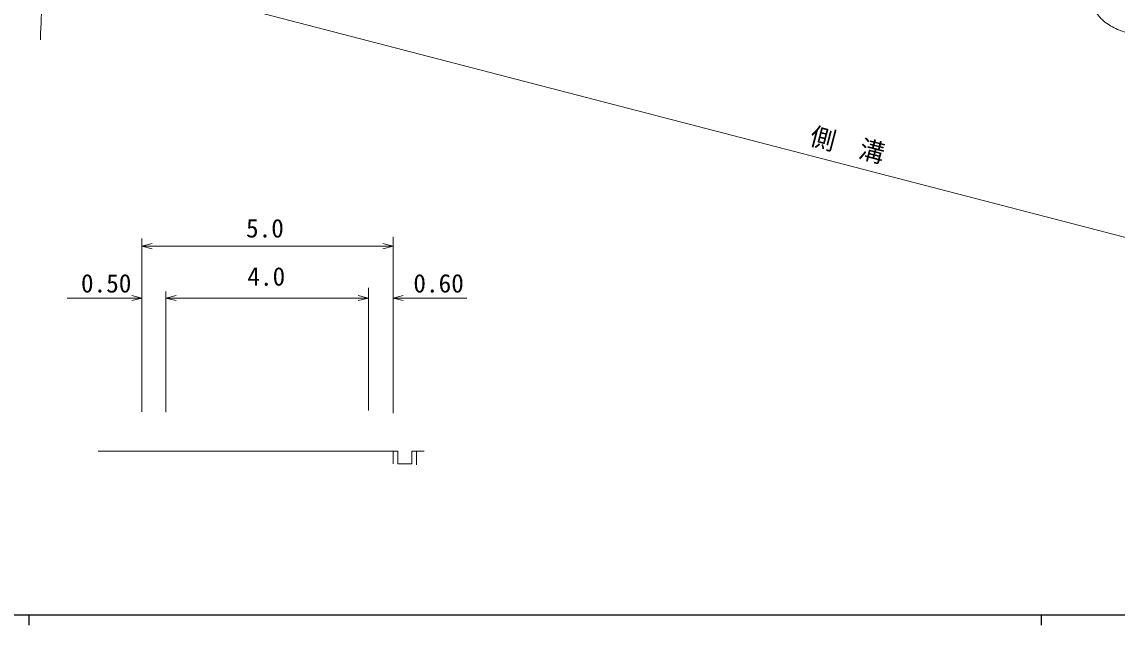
# Model space of a CAD drawing. Units: millimetres, scale not verified, with parts at other scales. Extents: x 40000 to 680000, y 20000 to 380000.
# Drawn here: x 167305 to 275504, y 204000 to 263593 of the extents above; entities that cross this region are included whole.
import ezdxf
from ezdxf.enums import TextEntityAlignment as Align

# ---------------------------------------------------------------- set-up
doc = ezdxf.new("R2010")
doc.units = ezdxf.units.MM
doc.header["$LTSCALE"] = 1000
for name, color, linetype, lineweight in [('M-BGD', 7, 'Continuous', 13), ('M-BGD-HTXT', 7, 'Continuous', 13), ('M-STR-HTXT', 7, 'Continuous', 13), ('M-TTL-BAND', 7, 'Continuous', 25)]:
    doc.layers.add(name, color=color, linetype=linetype, lineweight=lineweight)
doc.styles.add('ＭＳ ゴシック', font='')
doc.styles.get('ＭＳ ゴシック').set_extended_font_data('MS Gothic')

msp = doc.modelspace()

# ---------------------------------------------------------------- linework, layer by layer
at = {"layer": 'M-BGD'}
for points, knots in [([(169128, 261822), (169261, 265156), (169336, 266103), (169600, 268837), (170012, 273098), (170517, 275454), (171272, 279668), (171794, 282578), (171987, 284244), (172872, 287065), (173965, 290550), (174675, 292571), (176761, 295570), (178549, 298142), (179961, 299297), (182358, 301313), (184026, 302715), (184959, 303562), (186902, 304547), (188545, 305381), (189581, 305605), (191357, 306098), (193464, 306683), (194675, 306909), (196833, 307261), (199572, 307708), (201113, 307999), (203885, 308134), (207101, 308290), (208915, 308084), (212123, 307794), (213788, 307644), (214708, 307432), (216345, 307098), (219231, 306508), (220821, 306040), (223639, 305184), (226340, 304362), (227864, 303898), (230448, 302760), (232622, 301803), (233820, 301208), (235876, 300016), (237111, 299300), (237700, 298732), (238929, 298005), (240387, 297142), (241263, 296763), (242733, 295921), (244034, 295177), (244811, 294831), (246029, 293958), (246922, 293318), (247352, 292863), (248125, 292081), (249566, 290621), (250139, 289593), (251428, 287998), (252196, 287047), (252684, 286559), (253391, 285562), (254959, 283350), (255434, 281857), (256708, 279462), (257346, 278262), (257549, 277882), (258331, 276385)], [0, 0, 0, 0, 1, 1, 1, 2, 2, 2, 3, 3, 3, 4, 4, 4, 5, 5, 5, 6, 6, 6, 7, 7, 7, 8, 8, 8, 9, 9, 9, 10, 10, 10, 11, 11, 11, 12, 12, 12, 13, 13, 13, 14, 14, 14, 15, 15, 15, 16, 16, 16, 17, 17, 17, 18, 18, 18, 19, 19, 19, 20, 20, 20, 21, 21, 21, 22, 22, 22, 22]), ([(252595, 297369), (253187, 296817), (253344, 296673), (253834, 296237), (254516, 295628), (254889, 295274), (255613, 294716), (256359, 294141), (256806, 293855), (257616, 293375), (258518, 292840), (259070, 292623), (259987, 292114), (260654, 291744), (261103, 291641), (261683, 291145), (261945, 290921), (262064, 290751), (262216, 290442), (262493, 289877), (262495, 289501), (262652, 288891), (263080, 287237), (263341, 286313), (263664, 284636), (263870, 283568), (263949, 282959), (264009, 281873), (264067, 280818), (263888, 280212), (264050, 279168), (264146, 278543), (264254, 278202), (264447, 277601), (264873, 276277), (265168, 275552), (265732, 274281), (266534, 272472), (266967, 271441), (267985, 269744), (268301, 269217), (268385, 268827), (268857, 268435), (269667, 267763), (270284, 267618), (271147, 267018), (271732, 266611), (272107, 266418), (272565, 265873), (273021, 265329), (273124, 264910), (273568, 264356), (273828, 264033), (273964, 263831), (274295, 263581), (274749, 263239), (275031, 263072), (275555, 262854), (276042, 262652), (276325, 262556), (276840, 262442), (277638, 262265), (278107, 262291), (278923, 262248), (280596, 262160), (281537, 262257), (283212, 262272), (285238, 262291), (285877, 262303), (288398, 262345)], [0, 0, 0, 0, 1, 1, 1, 2, 2, 2, 3, 3, 3, 4, 4, 4, 5, 5, 5, 6, 6, 6, 7, 7, 7, 8, 8, 8, 9, 9, 9, 10, 10, 10, 11, 11, 11, 12, 12, 12, 13, 13, 13, 14, 14, 14, 15, 15, 15, 16, 16, 16, 17, 17, 17, 18, 18, 18, 19, 19, 19, 20, 20, 20, 21, 21, 21, 22, 22, 22, 23, 23, 23, 23])]:
    msp.add_open_spline(points, degree=3, knots=knots, dxfattribs=at)
at = {"layer": 'M-BGD-HTXT'}
for p, q in [((179165, 242201), (179165, 225072)), ((179165, 241436), (180165, 241686)), ((179165, 241436), (203970, 241436)), ((179165, 241436), (180165, 241186)), ((203970, 241436), (202970, 241686)), ((203970, 241436), (202970, 241186)), ((203970, 242358), (203970, 224953)), ((201535, 237330), (201535, 225206)), ((179165, 236305), (171791, 236305)), ((179165, 236305), (178165, 236555)), ((179165, 236305), (178165, 236055)), ((181535, 236944), (181535, 225045)), ((181535, 236305), (182535, 236555)), ((181535, 236305), (201535, 236305)), ((181535, 236305), (182535, 236055)), ((201535, 236305), (200535, 236555)), ((201535, 236305), (200535, 236055)), ((203970, 236305), (204970, 236555)), ((203970, 236305), (211252, 236305)), ((203970, 236305), (204970, 236055)), ((174842, 221191), (181535, 221191)), ((181535, 221191), (201535, 221191)), ((201535, 221191), (203970, 221191)), ((204444, 221191), (203970, 221191)), ((203970, 221191), (203970, 219919)), ((204444, 221191), (204444, 219919)), ((206304, 221191), (205834, 221191)), ((205834, 219919), (205834, 221191)), ((205834, 221191), (206304, 221191)), ((206304, 221191), (206304, 219841)), ((206304, 221191), (207049, 221191)), ((204444, 219919), (205834, 219919))]:
    msp.add_line(p, q, dxfattribs=at)
at = {"layer": 'M-STR-HTXT'}
msp.add_line((327150, 229074), (169605, 270027), dxfattribs=at)
at = {"layer": 'M-TTL-BAND'}
for p, q in [((40000, 205000), (579000, 205000)), ((168000, 205000), (168000, 204000)), ((268000, 205000), (268000, 204000))]:
    msp.add_line(p, q, dxfattribs=at)

# ---------------------------------------------------------------- texts
at = {"layer": 'M-BGD-HTXT', "style": 'ＭＳ ゴシック'}
for s, p in [('5.0', (191314, 241741)), ('4.0', (191445, 236980))]:
    msp.add_text(s, height=1833, dxfattribs=at).set_placement(p, align=Align.BOTTOM_CENTER)
for s, p in [('0.50', (173138, 236305)), ('0.60', (205977, 236305))]:
    msp.add_text(s, height=1833, dxfattribs=at).set_placement(p, align=Align.BOTTOM_LEFT)
at = {"layer": 'M-STR-HTXT', "style": 'ＭＳ ゴシック'}
msp.add_text('側\u3000溝', height=1833, rotation=345.429, dxfattribs=at).set_placement((248503, 250034), align=Align.BOTTOM_CENTER)

doc.saveas('drawing.dxf')
